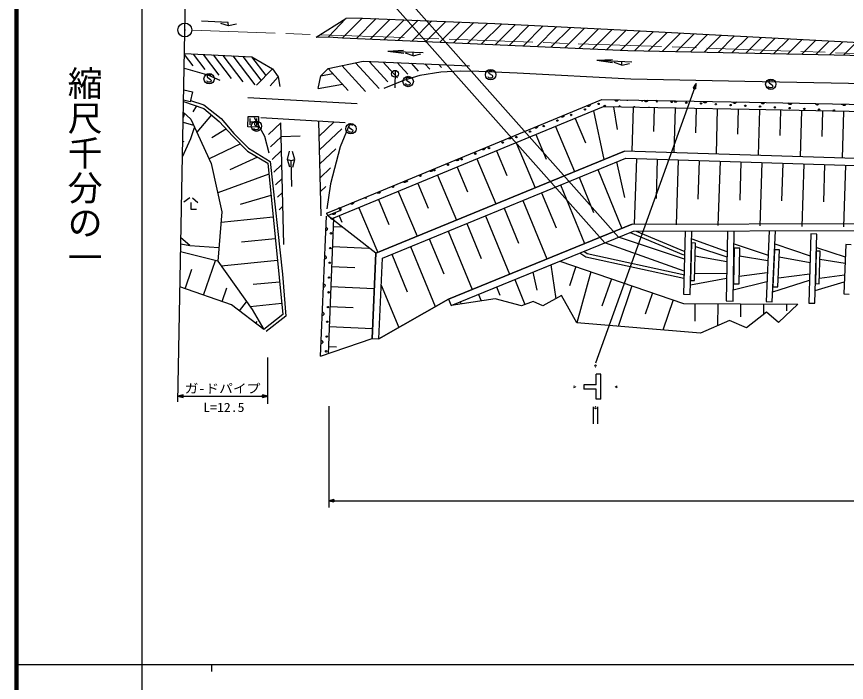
# Model space of a CAD drawing. Units: millimetres, scale not verified. Extents: x 40000 to 680000, y 20000 to 380000.
# Drawn here: x 40000 to 159165, y 202409 to 298084 of the extents above; entities that cross this region are included whole.
import ezdxf
from ezdxf.enums import TextEntityAlignment as Align

# ---------------------------------------------------------------- set-up
doc = ezdxf.new("R2010")
doc.units = ezdxf.units.MM
doc.header["$LTSCALE"] = 1000
doc.linetypes.add('CHAIN', pattern=[18.5, 12, -1.5, 3.5, -1.5])
for name, color, linetype, lineweight in [('M-BGD', 7, 'Continuous', 25), ('M-BMK', 2, 'CHAIN', 13), ('M-TTL', 2, 'Continuous', 140), ('M-TTL-BAND', 7, 'Continuous', 25)]:
    doc.layers.add(name, color=color, linetype=linetype, lineweight=lineweight)
doc.styles.add('@ＭＳ ゴシック', font='')
doc.styles.add('ＭＳ ゴシック', font='')
doc.styles.get('@ＭＳ ゴシック').set_extended_font_data('@MS Gothic')
doc.styles.get('ＭＳ ゴシック').set_extended_font_data('MS Gothic')

# ---------------------------------------------------------------- blocks, each defined once
blk = doc.blocks.new('BUHIN1')
at = {"color": 7, "linetype": 'Continuous', "lineweight": 25}
for radius in [995, 30]:
    blk.add_circle((0, 0), radius, dxfattribs=at)
blk = doc.blocks.new('BUHIN4')
at = {"color": 7, "linetype": 'Continuous', "lineweight": 25}
blk.add_lwpolyline([(472, 255), (465, 316), (435, 370), (380, 428), (286, 497), (192, 533), (92, 535), (4, 497), (-49, 430), (-79, 382), (-99, 304), (-81, 240), (111, -192), (108, -273), (77, -366), (18, -435), (-45, -477), (-127, -501), (-241, -460), (-381, -358), (-435, -305), (-473, -236), (-488, -155), (-480, -55)], dxfattribs=at)
blk.add_circle((0, 0), 746, dxfattribs=at)
blk = doc.blocks.new('BUHIN23')
at = {"color": 7, "linetype": 'Continuous', "lineweight": 25}
for points in [[(0, 0), (506, -585), (721, -278)], [(126, -88), (651, -297), (500, -512)], [(187, -132), (612, -304), (493, -472)], [(250, -176), (572, -311), (486, -433)], [(311, -219), (533, -317), (479, -394)]]:
    blk.add_lwpolyline(points, close=True, dxfattribs=at)
for points in [[(63, -44), (690, -290), (507, -551), (64, -45)], [(483, -340), (374, -263), (494, -324), (472, -355), (374, -263)]]:
    blk.add_lwpolyline(points, dxfattribs=at)
blk = doc.blocks.new('BUHIN37')
at = {"color": 7, "linetype": 'Continuous', "lineweight": 25}
for points in [[(0, 0), (-506, 585), (-721, 278)], [(-126, 88), (-651, 297), (-500, 512)], [(-187, 132), (-612, 304), (-493, 472)], [(-250, 176), (-572, 311), (-486, 433)], [(-311, 219), (-533, 317), (-479, 394)]]:
    blk.add_lwpolyline(points, close=True, dxfattribs=at)
for points in [[(-63, 44), (-690, 290), (-507, 551), (-64, 45)], [(-483, 340), (-374, 263), (-494, 324), (-472, 355), (-374, 263)]]:
    blk.add_lwpolyline(points, dxfattribs=at)
blk = doc.blocks.new('BUHIN54')
at = {"color": 7, "linetype": 'Continuous', "lineweight": 25}
blk.add_lwpolyline([(202, -147), (152, -182), (99, -204), (28, -220), (-34, -212), (-92, -191), (-154, -146), (-192, -97), (-218, -40), (-225, 33), (-221, 90), (-202, 147)], dxfattribs=at)
blk = doc.blocks.new('BUHIN55')
at = {"color": 7, "linetype": 'Continuous', "lineweight": 25}
blk.add_lwpolyline([(202, -148), (152, -182), (99, -204), (28, -220), (-34, -212), (-92, -191), (-155, -145), (-192, -97), (-218, -40), (-225, 33), (-221, 90), (-202, 148)], dxfattribs=at)
blk = doc.blocks.new('BUHIN60')
at = {"color": 7, "linetype": 'Continuous', "lineweight": 25}
blk.add_lwpolyline([(244, -55), (212, -106), (172, -147), (114, -191), (53, -208), (-8, -212), (-83, -195), (-137, -165), (-184, -124), (-220, -60), (-238, -6), (-244, 55)], dxfattribs=at)
blk = doc.blocks.new('BUHIN61')
at = {"color": 7, "linetype": 'Continuous', "lineweight": 25}
blk.add_lwpolyline([(152, 198), (185, 148), (206, 94), (221, 23), (211, -39), (189, -96), (142, -158), (93, -194), (35, -219), (-38, -224), (-95, -219), (-152, -198)], dxfattribs=at)

msp = doc.modelspace()

# ---------------------------------------------------------------- linework, layer by layer
at = {"layer": 'M-BGD'}
for p, q in [((63133, 242712), (64928, 335755)), ((86589, 311338), (126460, 266378)), ((85000, 310066), (124464, 265564)), ((70400, 297258), (66563, 297424)), ((70400, 297258), (66563, 297424)), ((70427, 296734), (69329, 297096)), ((70427, 296734), (70400, 297258)), ((71583, 296981), (70427, 296734)), ((83002, 295141), (87263, 297807)), ((84771, 295169), (87263, 297807)), ((86803, 295043), (89637, 297877)), ((89637, 297877), (87263, 297807)), ((88801, 294955), (91640, 297794)), ((89637, 297877), (108665, 297090)), ((90799, 294867), (93643, 297712)), ((92797, 294778), (95646, 297629)), ((94795, 294690), (97650, 297546)), ((96793, 294602), (99653, 297463)), ((98790, 294514), (101656, 297380)), ((100788, 294425), (103660, 297297)), ((102786, 294337), (105663, 297215)), ((104784, 294249), (107666, 297132)), ((106782, 294160), (109660, 297040)), ((108665, 297090), (128630, 296075)), ((108779, 294072), (111645, 296939)), ((110777, 293984), (113631, 296838)), ((112775, 293896), (115616, 296737)), ((114773, 293807), (117601, 296636)), ((116771, 293719), (119586, 296535)), ((118768, 293631), (121571, 296434)), ((120766, 293542), (123556, 296333)), ((122764, 293454), (125542, 296232)), ((124762, 293366), (127527, 296131)), ((126760, 293278), (129510, 296028)), ((128630, 296075), (168640, 293936)), ((128765, 293211), (131476, 295923)), ((130764, 293167), (133416, 295819)), ((132763, 293123), (135356, 295716)), ((134763, 293078), (137296, 295612)), ((83002, 295141), (84771, 295169)), ((84771, 295169), (86803, 295043)), ((86803, 295043), (127765, 293233)), ((136762, 293034), (139235, 295508)), ((138761, 292990), (141175, 295404)), ((140760, 292946), (143115, 295301)), ((142760, 292901), (145055, 295197)), ((144759, 292857), (146995, 295093)), ((146758, 292813), (148934, 294989)), ((148757, 292769), (150874, 294886)), ((150757, 292724), (152814, 294782)), ((152756, 292680), (154754, 294678)), ((154755, 292636), (156694, 294575)), ((156755, 292592), (158633, 294471)), ((158754, 292547), (160573, 294367)), ((93322, 293124), (95584, 293267)), ((127765, 293233), (168758, 292326)), ((65352, 290984), (64096, 292632)), ((64099, 292772), (73775, 292315)), ((67100, 290490), (65418, 292697)), ((69081, 289690), (66840, 292632)), ((70850, 289170), (68261, 292567)), ((72558, 288728), (69683, 292502)), ((74267, 288286), (71104, 292437)), ((75143, 288936), (72526, 292372)), ((75818, 289633), (73775, 292315)), ((73775, 292315), (76731, 290577)), ((93322, 293124), (98376, 292921)), ((93322, 293124), (95593, 292826)), ((96929, 292439), (95853, 292806)), ((96929, 292439), (96950, 292979)), ((96929, 292439), (98057, 292710)), ((84758, 290640), (89784, 291681)), ((86716, 291046), (90100, 287324)), ((88675, 291451), (92060, 287727)), ((89784, 291681), (105023, 291011)), ((90653, 291643), (93327, 288703)), ((92651, 291555), (94716, 289284)), ((94649, 291467), (96172, 289792)), ((96647, 291379), (97681, 290241)), ((98645, 291291), (99352, 290514)), ((100643, 291204), (101031, 290776)), ((123313, 291806), (125568, 291935)), ((123313, 291806), (128349, 291574)), ((123313, 291806), (125574, 291495)), ((123313, 291806), (128349, 291574)), ((126903, 291102), (125833, 291475)), ((126903, 291102), (126928, 291639)), ((126903, 291102), (128029, 291365)), ((64638, 290490), (64057, 290607)), ((66967, 289832), (64638, 290490)), ((67598, 289611), (66967, 289832)), ((69237, 288903), (67598, 289611)), ((76731, 290577), (74465, 288235)), ((76731, 290577), (77568, 289426)), ((83307, 287735), (83682, 289573)), ((83682, 289573), (84758, 290640)), ((83682, 289573), (85434, 289898)), ((84758, 290640), (87637, 287474)), ((94348, 290356), (94309, 287863)), ((97908, 289611), (95570, 288915)), ((100928, 290083), (97908, 289611)), ((103718, 290251), (100928, 290083)), ((106402, 290187), (103718, 290251)), ((111866, 289951), (106402, 290187)), ((128225, 289098), (111866, 289951)), ((76432, 288132), (77568, 289426)), ((77568, 289426), (77818, 288051)), ((83307, 287735), (86809, 288385)), ((95570, 288915), (92748, 287737)), ((137590, 288460), (123124, 248276)), ((144583, 288778), (128225, 289098)), ((187914, 287943), (144583, 288778)), ((63998, 287563), (65277, 287270)), ((65277, 287270), (64947, 285830)), ((64947, 285830), (63969, 286054)), ((64997, 286040), (66893, 285392)), ((73201, 286479), (88929, 285576)), ((86301, 270569), (124026, 286175)), ((124026, 286175), (145229, 285782)), ((63966, 285870), (66869, 284897)), ((65827, 285247), (65320, 284377)), ((66869, 284897), (69109, 283003)), ((66893, 285392), (69385, 283424)), ((124225, 285121), (85513, 269125)), ((145209, 284733), (124225, 285121)), ((125711, 285094), (126257, 281839)), ((128531, 285041), (128356, 278723)), ((131554, 284985), (131459, 281563)), ((134577, 284929), (134400, 278531)), ((137600, 284873), (137503, 281380)), ((140623, 284818), (140443, 278339)), ((145229, 285782), (184164, 285004)), ((64089, 284216), (63922, 283584)), ((63937, 284357), (65027, 283343)), ((67989, 283950), (65888, 281465)), ((122838, 284548), (124328, 277529)), ((143645, 284762), (143547, 281198)), ((184142, 283954), (145209, 284733)), ((146668, 284703), (146487, 278147)), ((149691, 284643), (149591, 281016)), ((152714, 284582), (152530, 277954)), ((155737, 284522), (155635, 280833)), ((158760, 284462), (158574, 277762)), ((63908, 282899), (65414, 282499)), ((65027, 283343), (67957, 276954)), ((69109, 283003), (71040, 280882)), ((69385, 283424), (71216, 281299)), ((73512, 283446), (73498, 282509)), ((73505, 282978), (74443, 282963)), ((75643, 280842), (74166, 283519)), ((74450, 283432), (74435, 282494)), ((87191, 282822), (75057, 283529)), ((77943, 282820), (76195, 281155)), ((78388, 265355), (77943, 282820)), ((83722, 269438), (83409, 283042)), ((85550, 282917), (83458, 280925)), ((87871, 282709), (86479, 279348)), ((87871, 282709), (88010, 282652)), ((120199, 283458), (121692, 279932)), ((65003, 280542), (65566, 282168)), ((70126, 281937), (68017, 280640)), ((71216, 281299), (73311, 279160)), ((86708, 281977), (83504, 278925)), ((117374, 282290), (120123, 275801)), ((63813, 277941), (65003, 280542)), ((63856, 280183), (63993, 280147)), ((71040, 280882), (73175, 278740)), ((76281, 278465), (75643, 280842)), ((77989, 280824), (76445, 279354)), ((80722, 280883), (77989, 280824)), ((114550, 281123), (116049, 277585)), ((72159, 279806), (67636, 277653)), ((73311, 279160), (76438, 277284)), ((85835, 279103), (83550, 276926)), ((86479, 279348), (85055, 274054)), ((111726, 279956), (114470, 273479)), ((74616, 277875), (70612, 276063)), ((73175, 278740), (76058, 277009)), ((78045, 278822), (76697, 277538)), ((78893, 277537), (79189, 278738)), ((79968, 277569), (79629, 278699)), ((91577, 264076), (127317, 278757)), ((127317, 278757), (91577, 264076)), ((92548, 263393), (127499, 277750)), ((92548, 263393), (127499, 277750)), ((108901, 278789), (110406, 275238)), ((247685, 274927), (127317, 278757)), ((127499, 277750), (247653, 273927)), ((127499, 277750), (247653, 273927)), ((129001, 277703), (128700, 268242)), ((67957, 276954), (69484, 270020)), ((76058, 277009), (78239, 255291)), ((76438, 277284), (78163, 261087)), ((78096, 276823), (76948, 275730)), ((78893, 277537), (79430, 277404)), ((79220, 276438), (78893, 277537)), ((79430, 277404), (79968, 277569)), ((79512, 273668), (79430, 277404)), ((79657, 276446), (79968, 277569)), ((106077, 277622), (108816, 271157)), ((126155, 277198), (127292, 272104)), ((132005, 277607), (131825, 271965)), ((135009, 277511), (134711, 268165)), ((138013, 277416), (137835, 271842)), ((141016, 277320), (140723, 268088)), ((144020, 277225), (143845, 271719)), ((147024, 277129), (146734, 268010)), ((150028, 277034), (149855, 271597)), ((153032, 276938), (152745, 267933)), ((156036, 276842), (155865, 271474)), ((159040, 276747), (158757, 267856)), ((76213, 275458), (68878, 272771)), ((85096, 276356), (83596, 274927)), ((100428, 275288), (103162, 268834)), ((103252, 276455), (104762, 272891)), ((123466, 276094), (126934, 267651)), ((78147, 274824), (77199, 273921)), ((97604, 274121), (99119, 270544)), ((120778, 274989), (122857, 269928)), ((84425, 273674), (83642, 272928)), ((85055, 274054), (84541, 270450)), ((94779, 272954), (97508, 266512)), ((118089, 273885), (121551, 265457)), ((64855, 272042), (64040, 271404)), ((65245, 272036), (66039, 271373)), ((76525, 272355), (72104, 271065)), ((78198, 272825), (77450, 272113)), ((91955, 271787), (93476, 268197)), ((115401, 272781), (117476, 267728)), ((78249, 270825), (77701, 270304)), ((84490, 269839), (86301, 270569)), ((86301, 270569), (86443, 270217)), ((89130, 270620), (91855, 264190)), ((110023, 270572), (112096, 265527)), ((112712, 271676), (116168, 263262)), ((69484, 270020), (68890, 262940)), ((83665, 249267), (84491, 269395)), ((83665, 249267), (84491, 269395)), ((84490, 269839), (84633, 269487)), ((84633, 269487), (86443, 270217)), ((91577, 264076), (84633, 269487)), ((86306, 269453), (86682, 268567)), ((107335, 269468), (110786, 261067)), ((76837, 269253), (69356, 268501)), ((85513, 269125), (84730, 249636)), ((102039, 257501), (128393, 268246)), ((128393, 268246), (102039, 257501)), ((104646, 268363), (106715, 263327)), ((128393, 268246), (174236, 268390)), ((85464, 267915), (86716, 267863)), ((101958, 267259), (105403, 258872)), ((102416, 256575), (128591, 267247)), ((128124, 267057), (135748, 263850)), ((128591, 267247), (174226, 267390)), ((128959, 267248), (135942, 264311)), ((136023, 267270), (135773, 258178)), ((136729, 258152), (136979, 267273)), ((142066, 267289), (141881, 257225)), ((142885, 257206), (143070, 267292)), ((148079, 267308), (147619, 257120)), ((148520, 257079), (148982, 267311)), ((64857, 265213), (63588, 266290)), ((77148, 266150), (72314, 265665)), ((99269, 266154), (101334, 261127)), ((135912, 263221), (126460, 266378)), ((136948, 266130), (142011, 264320)), ((154056, 266866), (153786, 256906)), ((154902, 266843), (154056, 266866)), ((154632, 256883), (154902, 266843)), ((63571, 265424), (64857, 265213)), ((64857, 265213), (69057, 264926)), ((85349, 265039), (90580, 264824)), ((96581, 265050), (100130, 256409)), ((135865, 261525), (124464, 265564)), ((136932, 265555), (136785, 260183)), ((137496, 265539), (136932, 265555)), ((137349, 260168), (137496, 265539)), ((137482, 265046), (141997, 263556)), ((143025, 264824), (142930, 259684)), ((143841, 264809), (143025, 264824)), ((143036, 265435), (147921, 263802)), ((143746, 259669), (143841, 264809)), ((148859, 264576), (148619, 259267)), ((149576, 264544), (148859, 264576)), ((148896, 265417), (153971, 263722)), ((154848, 264880), (159003, 263561)), ((159071, 265311), (158796, 258223)), ((159833, 265281), (159071, 265311)), ((68890, 262940), (63549, 264261)), ((91039, 251821), (91577, 264076)), ((91577, 264076), (91039, 251821)), ((92038, 251777), (92548, 263393)), ((93892, 263946), (96109, 258550)), ((121757, 263505), (120884, 264105)), ((121959, 263973), (121438, 264331)), ((135835, 260426), (121757, 263505)), ((135942, 260914), (121959, 263973)), ((137446, 263719), (141984, 262868)), ((143820, 263690), (147886, 263019)), ((149337, 259234), (149576, 264544)), ((149533, 263576), (153944, 262735)), ((154835, 264378), (154709, 259720)), ((155386, 264363), (154835, 264378)), ((155260, 259705), (155386, 264363)), ((66863, 258059), (68575, 263018)), ((68890, 262940), (73814, 255996)), ((77460, 263048), (69389, 262237)), ((85233, 262164), (88567, 262027)), ((102416, 256575), (118035, 262943)), ((116733, 262412), (117435, 257549)), ((118035, 262943), (135748, 256869)), ((118035, 262943), (135748, 256869)), ((155354, 263204), (158968, 262668)), ((64199, 258979), (65176, 261810)), ((78163, 261087), (78655, 255031)), ((114130, 261351), (114722, 258756)), ((120333, 262155), (119412, 259377)), ((122463, 261424), (120433, 254072)), ((137376, 261183), (141954, 261203)), ((143767, 260800), (147808, 261294)), ((149395, 260529), (153900, 261109)), ((155281, 260497), (158902, 260973)), ((77772, 259945), (73987, 259565)), ((111527, 260290), (112990, 256702)), ((125415, 260412), (124063, 256471)), ((136767, 259547), (141941, 260482)), ((136785, 260183), (137349, 260168)), ((142914, 258811), (147751, 260028)), ((148586, 258528), (153876, 260221)), ((154681, 258703), (158863, 259963)), ((70861, 256679), (63452, 259236)), ((69528, 257139), (70211, 259117)), ((85118, 259288), (91355, 259032)), ((92377, 259509), (94884, 253406)), ((108924, 259228), (109404, 258050)), ((128367, 259400), (126369, 253574)), ((142930, 259684), (143746, 259669)), ((148619, 259267), (149337, 259234)), ((154709, 259720), (155260, 259705)), ((92038, 251777), (102039, 257501)), ((102039, 257501), (92038, 251777)), ((102039, 257501), (102416, 256575)), ((108715, 257532), (102416, 256575)), ((106321, 258167), (106704, 257227)), ((112527, 256523), (108715, 257532)), ((112527, 256523), (108715, 257532)), ((118266, 258006), (115576, 256528)), ((118266, 258006), (115576, 256528)), ((120433, 254072), (118266, 258006)), ((120433, 254072), (118266, 258006)), ((131319, 258387), (130274, 255338)), ((135773, 258178), (136729, 258152)), ((158796, 258223), (159558, 258194)), ((75525, 253119), (70861, 256679)), ((72027, 255789), (73029, 257103)), ((78083, 256842), (73538, 256386)), ((85002, 256413), (88321, 256276)), ((103718, 257106), (103794, 256917)), ((114178, 257161), (112527, 256523)), ((114178, 257161), (112527, 256523)), ((115576, 256528), (114178, 257161)), ((115576, 256528), (114178, 257161)), ((134271, 257375), (132783, 253036)), ((135748, 256869), (152211, 256746)), ((135748, 256869), (152211, 256746)), ((137394, 256856), (137375, 254334)), ((140686, 256832), (140663, 253657)), ((141881, 257225), (142885, 257206)), ((143979, 256807), (143965, 254962)), ((147272, 256783), (147260, 255280)), ((147619, 257120), (148520, 257079)), ((152211, 256746), (149395, 254124)), ((150564, 256758), (150557, 255824)), ((153786, 256906), (154632, 256883)), ((73814, 255996), (75525, 253119)), ((78239, 255291), (75525, 253119)), ((78655, 255031), (75842, 252850)), ((147690, 255620), (144824, 253353)), ((147690, 255620), (144824, 253353)), ((149395, 254124), (147690, 255620)), ((149395, 254124), (147690, 255620)), ((74359, 254009), (74567, 254283)), ((138219, 252580), (120433, 254072)), ((138219, 252580), (120433, 254072)), ((142383, 254416), (138219, 252580)), ((142383, 254416), (138219, 252580)), ((144824, 253353), (142383, 254416)), ((144824, 253353), (142383, 254416)), ((84887, 253537), (91103, 253282)), ((83665, 249267), (91039, 251821)), ((91039, 251821), (92038, 251777)), ((84771, 250661), (85918, 250614)), ((76058, 242463), (76058, 249102)), ((123236, 245191), (123236, 246689)), ((123891, 246689), (123236, 246689)), ((123891, 243096), (123891, 246689)), ((123236, 245191), (121458, 245191)), ((121458, 245191), (121458, 244539)), ((123236, 244539), (121458, 244539)), ((123236, 243096), (123236, 244539)), ((63149, 243534), (76058, 243534)), ((84816, 242104), (84816, 227523)), ((122829, 239589), (122829, 242000)), ((123891, 243096), (123236, 243096)), ((123429, 242000), (123429, 239589)), ((84816, 228523), (144779, 228523)), ((144779, 228523), (557151, 228523))]:
    msp.add_line(p, q, dxfattribs=at)
for points in [[(137590, 288460), (137159, 287818), (137512, 287691)], [(137538, 288315), (137475, 287754), (137228, 287843)], [(137512, 288245), (137458, 287790), (137264, 287860)], [(137486, 288172), (137441, 287826), (137300, 287877)], [(137461, 288102), (137424, 287862), (137336, 287893)], [(73212, 282232), (73236, 283732), (74735, 283709), (74712, 282209)]]:
    msp.add_lwpolyline(points, close=True, dxfattribs=at)
for points in [[(137564, 288387), (137492, 287718), (137192, 287826), (137563, 288386)], [(137390, 287904), (137435, 288029), (137407, 287898), (137372, 287910), (137435, 288029)], [(65040, 271389), (65025, 270429), (65830, 270416)], [(86279, 270625), (86340, 270628), (86396, 270619), (86465, 270595), (86513, 270555), (86551, 270507), (86580, 270435), (86586, 270374), (86579, 270312), (86546, 270246), (86512, 270200), (86466, 270161)], [(85770, 269945), (85773, 269885), (85763, 269828), (85740, 269759), (85700, 269711), (85652, 269673), (85580, 269644), (85519, 269638), (85457, 269645), (85391, 269678), (85345, 269712), (85306, 269758)]]:
    msp.add_lwpolyline(points, dxfattribs=at)
for centre, radius in [((94341, 289875), 481), ((121607, 284736), 99.5), ((123574, 285530), 99.5), ((124471, 285258), 99.5), ((134059, 285818), 99.5), ((136177, 285708), 99.5), ((138296, 285597), 99.5), ((140414, 285486), 99.5), ((142533, 285375), 99.5), ((144651, 285265), 99.5), ((146769, 285154), 99.5), ((148888, 285043), 99.5), ((151006, 284932), 99.5), ((153125, 284821), 99.5), ((155243, 284711), 99.5), ((119640, 283943), 99.5), ((157362, 284600), 99.5), ((115705, 282356), 99.5), ((117672, 283149), 99.5), ((113738, 281562), 99.5), ((109803, 279975), 99.5), ((111770, 280769), 99.5), ((107836, 279181), 99.5), ((103901, 277594), 99.5), ((105868, 278388), 99.5), ((101934, 276801), 99.5), ((97999, 275214), 99.5), ((99967, 276007), 99.5), ((96032, 274420), 99.5), ((92097, 272833), 99.5), ((94065, 273626), 99.5), ((90130, 272039), 99.5), ((85228, 269061), 99.5), ((85141, 266942), 99.5), ((85054, 264822), 99.5), ((84967, 262703), 99.5), ((84880, 260583), 99.5), ((84793, 258464), 99.5), ((84706, 256344), 99.5), ((84619, 254224), 99.5), ((84532, 252105), 99.5), ((84445, 249985), 99.5)]:
    msp.add_circle(centre, radius, dxfattribs=at)
for centre, radius, start, end in [((127704, 286151), 99.5, 205.07878, 332.80027), ((129822, 286040), 99.5, 162.76708, 15.11197), ((131940, 285929), 99.5, 92.89932, 84.97973), ((126589, 285147), 99.5, 314.56539, 223.31388), ((128707, 285036), 99.5, 0.07328, 177.806), ((130826, 284925), 99.5, 46.57838, 131.3009), ((158476, 285604), 99.5, 238.91883, 298.78902), ((88163, 271246), 99.5, 141.79692, 83.14991), ((85609, 269072), 99.5, 82.46027, 142.44056), ((123128, 247781), 200, 45, 135), ((123128, 247639), 100, 45, 135), ((120229, 244881), 200, 135, 225), ((120371, 244881), 100, 135, 225), ((125886, 244881), 100, 315, 45), ((126028, 244881), 200, 315, 45), ((123128, 242124), 100, 225, 315), ((123128, 241982), 200, 225, 315)]:
    msp.add_arc(centre, radius, start, end, dxfattribs=at)
at = {"layer": 'M-BMK'}
msp.add_line((65163, 296122), (163085, 292704), dxfattribs=at)
at = {"layer": 'M-TTL'}
msp.add_line((40000, 380000), (40000, 20000), dxfattribs=at)
at = {"layer": 'M-TTL-BAND'}
for p, q in [((58000, 370000), (58000, 20000)), ((40000, 205000), (579000, 205000)), ((68000, 205000), (68000, 204000))]:
    msp.add_line(p, q, dxfattribs=at)

# ---------------------------------------------------------------- block references
at = {"layer": 'M-BGD', "rotation": 35.09133}
for name, p in [('BUHIN1', (64164, 296157)), ('BUHIN4', (108077, 289738)), ('BUHIN4', (67657, 289158)), ('BUHIN4', (96233, 288758)), ('BUHIN4', (148307, 288359)), ('BUHIN54', (126146, 286136)), ('BUHIN54', (130387, 286057)), ('BUHIN54', (134628, 285979)), ('BUHIN54', (138868, 285900)), ('BUHIN54', (143109, 285822)), ('BUHIN60', (122139, 285395)), ('BUHIN55', (147176, 285744)), ('BUHIN55', (151070, 285666)), ('BUHIN55', (154963, 285588)), ('BUHIN55', (158856, 285510)), ('BUHIN60', (118367, 283834)), ('BUHIN4', (74447, 282332)), ('BUHIN4', (88010, 281966)), ('BUHIN60', (114595, 282274)), ('BUHIN60', (110822, 280713)), ('BUHIN60', (107050, 279153)), ('BUHIN60', (103277, 277592)), ('BUHIN60', (99505, 276031)), ('BUHIN60', (95732, 274471)), ('BUHIN60', (91960, 272910)), ('BUHIN60', (88187, 271350)), ('BUHIN61', (84416, 267558)), ('BUHIN61', (84249, 263493)), ('BUHIN61', (84082, 259429)), ('BUHIN61', (83915, 255364)), ('BUHIN61', (83748, 251299)), ('BUHIN23', (63149, 243534)), ('BUHIN37', (76058, 243534)), ('BUHIN23', (84816, 228523))]:
    msp.add_blockref(name, p, dxfattribs=at)

# ---------------------------------------------------------------- texts
at = {"layer": 'M-BGD', "style": 'ＭＳ ゴシック', "width": 1.1}
for s, p in [('ガ-ドパイプ', (64130, 243589)), ('L=12.5', (66799, 240877))]:
    msp.add_text(s, height=1320, dxfattribs=at).set_placement(p, align=Align.BOTTOM_LEFT)
at = {"layer": 'M-TTL-BAND', "style": '@ＭＳ ゴシック'}
msp.add_text('縮尺千分の一', height=3666, rotation=270, dxfattribs=at).set_placement((49777, 261030), align=Align.MIDDLE_RIGHT)

doc.saveas('drawing.dxf')
